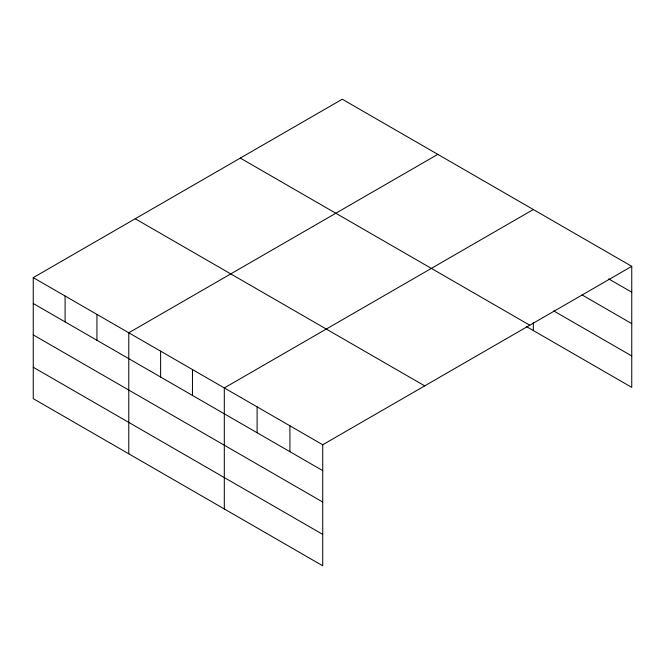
<?xml version="1.0" encoding="UTF-8"?>
<svg xmlns="http://www.w3.org/2000/svg" width="665" height="665" viewBox="0 0 665 665"><rect width="100%" height="100%" fill="white"/><g stroke="black" fill="none" stroke-linecap="round" stroke-linejoin="round"><path stroke-width="1" d="M33.25 277.629L322.725 444.752L322.725 565.782L33.25 398.659L33.25 277.629L342.276 99.218L631.75 266.341L631.75 387.371L526.256 326.465M437.803 154.363L128.777 332.783L128.777 453.813M533.33 209.517L224.304 387.936L224.304 508.966M322.725 444.752L631.75 266.341M608.699 278.901L631.75 292.209M582.099 294.944L631.75 323.614M553.721 310.921L631.75 355.966M240.298 158.095L529.772 325.218M135.228 218.752L424.702 385.875M33.25 303.506L322.725 470.629M33.25 334.902L322.725 502.033M33.25 367.255L322.725 534.386M533.33 322.442L533.33 330.547M289.915 425.816L289.915 451.685M257.106 406.872L257.106 432.749M192.459 369.549L192.459 395.417M160.614 351.162L160.614 377.038M96.932 314.395L96.932 340.272M65.095 296.016L65.095 321.885"/></g></svg>
